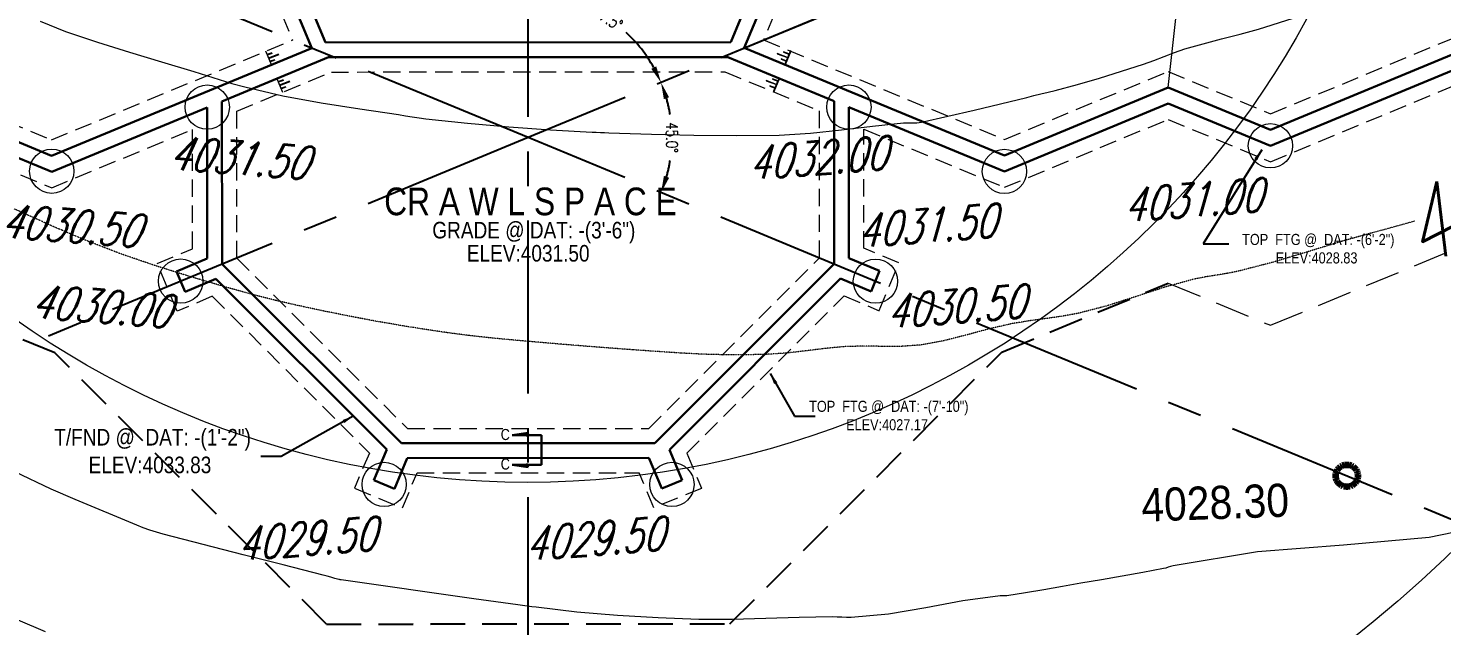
# Model space of a CAD drawing. Header units: inches. Extents: x 2775 to 17527, y 515 to 14737.
# Drawn here: x 8597 to 9363, y 2560 to 2884 of the extents above; entities that cross this region are included whole.
import ezdxf
from ezdxf.enums import TextEntityAlignment as Align

# ---------------------------------------------------------------- set-up
doc = ezdxf.new("R2010")
doc.units = ezdxf.units.IN
doc.header["$LTSCALE"] = 0.5
doc.header["$MEASUREMENT"] = 0
doc.header["$PDMODE"] = 1
doc.linetypes.add('CENTER', pattern=[2, 1.25, -0.25, 0.25, -0.25])
doc.linetypes.add('HIDDEN', pattern=[0.375, 0.25, -0.125])
doc.layers.get('Defpoints').update_dxf_attribs({"linetype": 'CONTINUOUS'})
for name, color, linetype, lineweight in [('ARCHENT RD', 3, 'CENTER', 20), ('BALCONY', 7, 'CONTINUOUS', 20), ('CONTROL', 6, 'CENTER', 25), ('FOOTING', 7, 'HIDDEN', 20), ('FOOTING TEXT', 7, 'CONTINUOUS', 9), ('FOUNDATION', 7, 'CONTINUOUS', 30), ('LAYOUT', 6, 'CENTER', 25), ('Object', 4, 'CONTINUOUS', 30), ('VX-TOPO-MAJR', 1, 'HIDDEN', 20), ('VX-TOPO-MINR', 7, 'CONTINUOUS', 5)]:
    doc.layers.add(name, color=color, linetype=linetype, lineweight=lineweight)
doc.layers.add('FOUNDATION TEXT', color=7, linetype='CONTINUOUS')
doc.layers.add('TEXT', color=7, linetype='CONTINUOUS')
doc.styles.add('ARCHENT', font='technical.ttf', dxfattribs={"height": 6})
doc.styles.add('BEI', font='romans.shx', dxfattribs={"width": 0.75})
doc.styles.add('EXIST', font='romans.shx', dxfattribs={"width": 0.75, "oblique": 20, "height": 12})
doc.styles.add('SPHAND', font='SPHAND', dxfattribs={"bigfont": 'SPHAND'})
doc.dimstyles.new('ARCHENTLTD', dxfattribs={"dimtxt": 12, "dimasz": 6, "dimexe": 9, "dimexo": 3, "dimgap": 1, "dimtad": 0, "dimdec": 3, "dimzin": 1, "dimdsep": 46, "dimlunit": 4, "dimtxsty": 'ARCHENT', "dimcen": 6, "dimadec": 3, "dimazin": 0, "dimtfac": 1, "dimtdec": 3, "dimtofl": 0, "dimtmove": 0, "dimatfit": 3, "dimfxl": 1, "dimfrac": 2, "dimtolj": 1, "dimtzin": 0, "dimarcsym": 0})
doc.dimstyles.get("Standard").update_dxf_attribs({"dimscale": 50, "dimtxt": 0.18, "dimasz": 0.18, "dimexe": 0.18, "dimexo": 0.0625, "dimgap": 0.09, "dimtad": 0, "dimtoh": 1, "dimzin": 0, "dimdsep": 46, "dimtxsty": 'BEI', "dimcen": 0.09, "dimclrd": 256, "dimclre": 256, "dimclrt": 256, "dimadec": 1, "dimazin": 0, "dimtfac": 1, "dimtofl": 0, "dimtmove": 0, "dimatfit": 3, "dimfxl": 1, "dimtolj": 1, "dimtzin": 0, "dimlwd": -1, "dimlwe": -1, "dimarcsym": 0})

# ---------------------------------------------------------------- blocks, each defined once
blk = doc.blocks.new('*D20')
at = {"layer": 'Defpoints', "color": 0, "lineweight": 20, "ltscale": 50}
for p in [(6836, 3664.75, -44590.32), (10029.33, 3306.13, -44590.32), (8945.49, 2814.56), (10029.33, 2344.7, -44590.32), (7516.36, 2264.17, -44590.32)]:
    blk.add_point(p, dxfattribs=at)
at = {"layer": 'LAYOUT', "ltscale": 50}
for start, end in [(9.28358, 15.90248), (344.15887, 350.77777)]:
    blk.add_arc((8868.19, 2824.69), 77.96, start, end, dxfattribs=at)
at = {"layer": 'LAYOUT', "lineweight": 20, "ltscale": 50}
for points in [[(8941.75, 2845.56), (8944.58, 2846.54), (8940.21, 2854.55)], [(8944.61, 2802.91), (8941.77, 2803.9), (8940.24, 2794.9)]]:
    blk.add_solid(points, dxfattribs=at)
at = {"layer": 'LAYOUT', "color": 6, "ltscale": 50, "insert": (8946.15, 2824.73), "char_height": 6.25, "attachment_point": 5, "rotation": 270.03067, "style": 'BEI'}
blk.add_mtext('\\A1;45.0°', dxfattribs=at)
blk = doc.blocks.new('*D21')
at = {"layer": 'Defpoints', "color": 0, "lineweight": 20, "ltscale": 50}
for p in [(8868.24, 3932.02, -44590.32), (10029.59, 3306.24, -44590.32), (8923.35, 2879.75), (7516.61, 2264.28, -44590.32), (8868.54, 2086, -44590.32)]:
    blk.add_point(p, dxfattribs=at)
at = {"layer": 'LAYOUT', "ltscale": 50}
for start, end in [(65.46387, 83.37048), (29.15928, 47.06589)]:
    blk.add_arc((8868.42, 2824.78), 77.72, start, end, dxfattribs=at)
at = {"layer": 'LAYOUT', "lineweight": 20, "ltscale": 50}
for points in [[(8877.3, 2900.48), (8877.47, 2903.48), (8868.4, 2902.5)], [(8937.63, 2863.3), (8934.93, 2861.99), (8940.21, 2854.55)]]:
    blk.add_solid(points, dxfattribs=at)
at = {"layer": 'LAYOUT', "color": 6, "lineweight": 9, "ltscale": 50, "insert": (8911.58, 2889.41), "char_height": 6.25, "attachment_point": 5, "rotation": 326.26488, "style": 'BEI'}
blk.add_mtext('\\A1;67.5°', dxfattribs=at)

msp = doc.modelspace()

# ---------------------------------------------------------------- linework, layer by layer
at = {"layer": 'ARCHENT RD', "linetype": 'Continuous'}
for centre in [(8694.377, 2841.2446), (9041.9947, 2841.211), (9270.3663, 2820.2555), (8610.1136, 2806.4244), (9126.2513, 2806.3745), (8679.9769, 2746.8588), (9056.3766, 2746.8224), (8790.2205, 2636.5409), (8946.1337, 2636.5565)]:
    msp.add_circle(centre, 12.0002, dxfattribs=at)
at = {"layer": 'BALCONY', "color": 3, "linetype": 'HIDDEN', "lineweight": 25, "ltscale": 150}
for p, q in [((8611.8065, 2707.8796), (8355.8492, 2813.8217)), ((9124.8389, 2708.3441), (9214.989, 2745.761)), ((8759.0072, 2560.8226), (8611.8065, 2707.8796)), ((8977.5682, 2560.9294), (9124.8389, 2708.3441)), ((8759.0072, 2560.8226), (8977.5682, 2560.9294)), ((8759.0393, 2560.8093), (8977.6003, 2560.9161))]:
    msp.add_line(p, q, dxfattribs=at)
at = {"layer": 'BALCONY', "color": 3, "linetype": 'HIDDEN', "lineweight": 20, "ltscale": 150}
for p, q in [((9270.4207, 2722.8461), (9475.0983, 2807.7255)), ((9214.989, 2745.761), (9270.4207, 2722.8461))]:
    msp.add_line(p, q, dxfattribs=at)
at = {"layer": 'FOOTING', "ltscale": 75}
for p, q in [((8686.4734, 3008.0001), (8740.5715, 2877.5132)), ((9049.9195, 3008.3001), (8995.7925, 2877.6272)), ((9270.3567, 2837.5728), (9393.8649, 2888.7914)), ((8610.0704, 2823.4339), (8740.5715, 2877.5132)), ((8995.7925, 2877.6272), (9126.241, 2823.6924)), ((9270.371, 2811.5968), (9412.1619, 2870.3973)), ((8710.3253, 2839.0001), (8761.6045, 2860.2501)), ((8761.6045, 2860.2501), (8974.7313, 2860.3646)), ((8974.7313, 2860.3646), (9025.9957, 2839.1691)), ((9126.2382, 2823.6924), (9214.9064, 2860.4943)), ((9214.9087, 2860.4943), (9270.3564, 2837.5728)), ((8533.5725, 2854.9983), (8610.0625, 2823.4339)), ((8515.2257, 2836.6061), (8610.0897, 2797.4595)), ((8710.3643, 2759.2515), (8710.3253, 2839.0001)), ((9026.0346, 2759.4245), (9025.9957, 2839.1691)), ((9126.2586, 2797.7158), (9214.9272, 2834.5178)), ((9214.9248, 2834.5178), (9270.3713, 2811.5968)), ((8610.0818, 2797.4595), (8686.3302, 2829.0566)), ((8686.3618, 2764.3907), (8686.3302, 2829.0566)), ((9050.0321, 2764.6225), (9050.0005, 2829.2441)), ((9050.0005, 2829.2441), (9126.2558, 2797.7158)), ((9069.1139, 2756.6889), (9050.0321, 2764.6225)), ((8667.2832, 2756.4281), (8686.3618, 2764.3907)), ((8710.3643, 2759.2515), (8802.8629, 2666.8432)), ((8933.6064, 2666.9071), (9026.0355, 2759.4266)), ((8678.0849, 2730.588), (8667.2798, 2756.4198)), ((9058.4594, 2730.8326), (9069.0947, 2756.7351)), ((8697.093, 2738.5853), (8678.1205, 2730.5735)), ((8697.093, 2738.5853), (8782.1981, 2653.5633)), ((8954.1718, 2653.5349), (9039.3501, 2738.7965)), ((9039.3501, 2738.7965), (9058.3694, 2730.7954)), ((8802.8608, 2666.8441), (8933.6084, 2666.908)), ((8782.1981, 2653.5633), (8774.2048, 2634.583)), ((8954.1718, 2653.5349), (8962.1739, 2634.5442)), ((8800.07, 2623.771), (8808.0095, 2642.8466)), ((8808.0095, 2642.8466), (8928.3239, 2642.9054)), ((8936.2626, 2623.8423), (8928.3239, 2642.9054)), ((8774.2194, 2634.5474), (8800.0618, 2623.7676)), ((8962.114, 2634.3998), (8936.1621, 2623.8843))]:
    msp.add_line(p, q, dxfattribs=at)
at = {"layer": 'FOOTING', "lineweight": 9, "ltscale": 75}
for p, q in [((8725.9653, 2871.6774), (8728.9997, 2864.2752)), ((9010.2949, 2871.9031), (9007.2473, 2864.5064)), ((8726.135, 2871.332), (8729.1694, 2863.9298)), ((8726.7957, 2869.8547), (8729.6133, 2870.8849)), ((8726.9654, 2869.5093), (8729.783, 2870.5395)), ((8727.4825, 2867.9763), (8733.1177, 2870.0367)), ((8727.6522, 2867.6309), (8733.2874, 2869.6913)), ((8728.1693, 2866.098), (8730.9869, 2867.1281)), ((8728.339, 2865.7525), (8731.1566, 2866.7827)), ((9008.7711, 2868.2048), (9003.1397, 2870.2752)), ((9008.9408, 2867.8593), (9003.3094, 2869.9298)), ((9008.081, 2866.3276), (9005.2653, 2867.3628)), ((9008.2507, 2865.9822), (9005.435, 2867.0174)), ((9009.4613, 2870.0819), (9006.6455, 2871.1171)), ((9009.631, 2869.7365), (9006.8152, 2870.7717)), ((9010.4646, 2871.5577), (9007.417, 2864.161)), ((8731.9711, 2857.0183), (8735.0055, 2849.6161)), ((8732.1408, 2856.6729), (8735.1751, 2849.2707)), ((9003.4293, 2855.4335), (9000.6136, 2856.4688)), ((9004.263, 2857.2548), (9001.2153, 2849.858)), ((9004.4326, 2856.9094), (9001.385, 2849.5126)), ((8732.8015, 2855.1956), (8735.6191, 2856.2258)), ((8732.9712, 2854.8502), (8735.7888, 2855.8803)), ((8733.4883, 2853.3172), (8739.1234, 2855.3775)), ((8733.658, 2852.9718), (8739.2931, 2855.0321)), ((8734.175, 2851.4388), (8736.9926, 2852.469)), ((8734.3447, 2851.0934), (8737.1623, 2852.1236)), ((9002.7391, 2853.5564), (8997.1077, 2855.6268)), ((9002.9088, 2853.211), (8997.2774, 2855.2814)), ((9002.049, 2851.6792), (8999.2333, 2852.7144)), ((9002.2187, 2851.3338), (8999.403, 2852.369)), ((9003.599, 2855.0881), (9000.7832, 2856.1233))]:
    msp.add_line(p, q, dxfattribs=at)
at = {"layer": 'FOOTING TEXT', "linetype": 'Continuous', "lineweight": 30, "ltscale": 25}
for p, q in [((8859.4989, 2663.1805), (8868.1456, 2664.4576)), ((8859.4989, 2663.1805), (8875.5019, 2663.1832)), ((8868.1456, 2664.4576), (8867.117, 2662.4841)), ((8875.5046, 2647.1801), (8875.5019, 2663.1832)), ((8875.5046, 2647.1801), (8859.5016, 2647.1774)), ((8859.5079, 2647.1647), (8868.1561, 2645.8974)), ((8868.1561, 2645.8974), (8867.1253, 2647.8697))]:
    msp.add_line(p, q, dxfattribs=at)
at = {"layer": 'FOUNDATION', "ltscale": 50}
for p, q in [((8692.5928, 3014.1288), (8751.0259, 2873.1858)), ((8702.0292, 3012.2569), (8758.4165, 2876.2484)), ((9034.2619, 3012.3092), (8977.952, 2876.3664)), ((9043.7952, 3014.4195), (8985.338, 2873.2929)), ((8758.4165, 2876.2484), (8977.952, 2876.3664)), ((8760.0105, 2868.2493), (8976.3178, 2868.3655)), ((8694.3644, 2759.0618), (8694.3243, 2841.0291)), ((8702.3659, 2755.9339), (8702.3227, 2844.3436)), ((9034.0363, 2756.116), (9033.9931, 2844.5193)), ((9042.0347, 2759.2836), (9041.9947, 2841.211))]:
    msp.add_line(p, q, dxfattribs=at)
at = {"layer": 'FOUNDATION', "ltscale": 75}
for p, q in [((9270.3614, 2828.9141), (9399.9892, 2882.6705)), ((8610.0729, 2814.7752), (8751.0259, 2873.1858)), ((8985.338, 2873.2929), (9126.2455, 2815.0338)), ((9270.3663, 2820.2555), (9406.0375, 2876.5181)), ((8702.3227, 2844.3436), (8760.0105, 2868.2493)), ((8976.3178, 2868.3655), (9033.9931, 2844.5193)), ((8527.4588, 2848.8667), (8610.0729, 2814.7752)), ((9126.2455, 2815.0338), (9214.9137, 2851.8356)), ((9214.9137, 2851.8356), (9270.3614, 2828.9141)), ((8521.3394, 2842.7376), (8610.0793, 2806.1182)), ((8610.0793, 2806.1182), (8694.3243, 2841.0291)), ((9041.9947, 2841.211), (9126.2513, 2806.3745)), ((9126.2513, 2806.3745), (9214.9199, 2843.1764)), ((9214.9199, 2843.1764), (9270.3663, 2820.2555)), ((8702.3659, 2755.9339), (8799.5523, 2658.8425)), ((8936.9248, 2658.9096), (9034.0363, 2756.116)), ((8698.9393, 2748.049), (8791.66, 2655.4188)), ((8944.7113, 2655.3844), (9037.493, 2748.2569)), ((8799.5523, 2658.8425), (8936.9248, 2658.9096)), ((8802.6728, 2650.844), (8933.6572, 2650.908))]:
    msp.add_line(p, q, dxfattribs=at)
at = {"layer": 'FOUNDATION', "ltscale": 1.5}
for p, q in [((8677.7473, 2752.1265), (8694.3644, 2759.0618)), ((9058.6557, 2752.3732), (9042.0347, 2759.2836)), ((8682.3781, 2741.0555), (8677.7473, 2752.1265)), ((9054.0975, 2741.2716), (9058.6557, 2752.3732)), ((8698.9393, 2748.049), (8682.3781, 2741.0555)), ((9037.493, 2748.2569), (9054.0975, 2741.2716)), ((8791.66, 2655.4188), (8784.6827, 2638.8509)), ((8795.7582, 2634.2309), (8802.6728, 2650.844)), ((8940.5723, 2634.303), (8933.6572, 2650.908)), ((8944.7113, 2655.3844), (8951.6952, 2638.81)), ((8784.6827, 2638.8509), (8795.7582, 2634.2309)), ((8951.6952, 2638.81), (8940.5723, 2634.303))]:
    msp.add_line(p, q, dxfattribs=at)
at = {"layer": 'LAYOUT', "color": 6, "ltscale": 150}
for p, q in [((8868.2786, 2085.8929), (8867.9779, 3931.9149)), ((8868.1903, 2824.6876), (6932.6817, 3626.0485)), ((8868.1903, 2824.6869), (6932.6817, 3626.0479)), ((10029.3272, 3305.87), (8868.1582, 2824.6742)), ((10029.3272, 3305.8694), (8868.1582, 2824.6736)), ((8868.1582, 2824.6742), (7515.9966, 2264.3299)), ((8868.1582, 2824.6736), (7515.9966, 2264.3293)), ((10029.3272, 2343.9407), (8868.1903, 2824.6876)), ((10029.3272, 2343.94), (8868.1903, 2824.6869))]:
    msp.add_line(p, q, dxfattribs=at)
at = {"layer": 'LAYOUT', "color": 30, "lineweight": 106, "ltscale": 150}
msp.add_circle((9311.7488, 2641.2299), 6.0001, dxfattribs=at)
at = {"layer": 'Object', "color": 20, "lineweight": 20, "ltscale": 50}
for p, q in [((8758.4165, 2876.2484), (8376.9165, 3796.1803)), ((9214.9137, 2851.8356), (9279.0341, 3433.2265))]:
    msp.add_line(p, q, dxfattribs=at)
for centre, radius in [((8868.1181, 3117.6367), 720), ((8867.9105, 3117.6367), 480)]:
    msp.add_circle(centre, radius, dxfattribs=at)
at = {"layer": 'VX-TOPO-MAJR'}
msp.add_lwpolyline([(9348.4266, 2779.3272), (9309.4681, 2768.5494), (9290.5198, 2762.727), (9271.5393, 2757.0162), (9252.3929, 2752.0811), (9246.5645, 2750.944), (9240.6886, 2749.9991), (9234.8136, 2749.0485), (9228.9879, 2747.8943), (9213.2077, 2743.5824), (9197.6103, 2738.4921), (9181.995, 2733.4661), (9166.1614, 2729.3469), (9157.3021, 2727.7415), (9148.3747, 2726.4656), (9139.4415, 2725.2444), (9130.5642, 2723.8033), (9118.1373, 2720.9829), (9105.7892, 2717.6399), (9093.4085, 2714.4724), (9080.8834, 2712.1786), (9070.4864, 2711.4264), (9060.0251, 2711.4259), (9049.5474, 2711.5695), (9039.101, 2711.2497), (9028.7428, 2710.2428), (9018.402, 2708.9694), (9008.0543, 2707.7961), (8997.675, 2707.09), (8985.9563, 2706.8342), (8974.234, 2706.8609), (8962.5118, 2707.1782), (8950.7932, 2707.7945), (8937.8345, 2708.6635), (8924.892, 2709.5739), (8911.9576, 2710.5326), (8899.023, 2711.5467), (8886.1075, 2712.6031), (8873.1978, 2713.6989), (8860.2927, 2714.851), (8847.3909, 2716.0766), (8835.8715, 2717.3498), (8824.3837, 2718.8632), (8812.9177, 2720.5602), (8801.4641, 2722.3841), (8786.1698, 2725.0129), (8770.9305, 2727.8822), (8755.7323, 2730.9697), (8740.5615, 2734.2529), (8731.7715, 2736.2934), (8723.0257, 2738.4825), (8714.3134, 2740.8065), (8705.6236, 2743.2517), (8685.9456, 2749.0278), (8666.3876, 2755.1378), (8647.0223, 2761.7926), (8627.9223, 2769.2031), (8621.1035, 2772.0695), (8614.3162, 2774.994), (8607.5553, 2777.973), (8600.8154, 2781.0029), (8589.7601, 2786.038)], dxfattribs=at)
at = {"layer": 'VX-TOPO-MINR'}
for points in [[(8603.8943, 2887.7438), (8617.5921, 2882.2954), (8634.8383, 2876.4517), (8652.205, 2871.0154), (8669.6301, 2865.7692), (8687.0516, 2860.4956), (8693.9432, 2858.348), (8700.8313, 2856.1983), (8707.7399, 2854.1083), (8714.6932, 2852.1396), (8735.307, 2847.31), (8756.1327, 2843.5442), (8777.0681, 2840.3258), (8798.0113, 2837.1383), (8801.7216, 2836.5437), (8805.4321, 2835.9627), (8809.1482, 2835.4183), (8812.8754, 2834.9338), (8835.3311, 2832.4977), (8857.8165, 2830.515), (8880.3304, 2828.9193), (8902.8711, 2827.6444), (8905.1169, 2827.5396), (8907.3625, 2827.4493), (8909.6088, 2827.3693), (8911.8564, 2827.2958), (8934.9591, 2826.6015), (8958.0546, 2826.0749), (8981.1517, 2825.8446), (9004.2596, 2826.0392), (9021.1386, 2827.0138), (9037.958, 2828.8581), (9054.7614, 2830.9405), (9071.5921, 2832.6297), (9074.0197, 2832.6931), (9076.4564, 2832.6457), (9078.8841, 2832.6828), (9081.2851, 2832.9996), (9095.6221, 2836.2376), (9109.8787, 2839.6057), (9124.0997, 2843.044), (9138.33, 2846.4923), (9142.1964, 2847.4229), (9146.0621, 2848.3543), (9149.9265, 2849.2905), (9153.7892, 2850.2355), (9165.8395, 2853.4134), (9177.8015, 2856.915), (9189.7027, 2860.632), (9201.5704, 2864.456), (9207.1971, 2866.4561), (9212.7585, 2868.6421), (9218.3233, 2870.8143), (9223.9605, 2872.773), (9233.885, 2875.6151), (9243.897, 2878.1641), (9253.9086, 2880.7162), (9263.8316, 2883.5678), (9282.5928, 2889.5358)], [(8609.8268, 2634.0608), (8590.0323, 2643.3504)], [(9401.967, 2617.1985), (9356.3814, 2607.7483), (9309.8646, 2603.573), (9263.3066, 2600.0048), (9217.5969, 2592.3762), (9216.3073, 2592.0098), (9215.0262, 2591.6001), (9213.7398, 2591.2098), (9212.4344, 2590.902), (9201.266, 2588.8487), (9190.0898, 2586.8386), (9178.9064, 2584.8603), (9167.7163, 2582.9026), (9157.6899, 2581.1613), (9147.6624, 2579.4459), (9137.6276, 2577.776), (9127.5791, 2576.1707), (9126.6625, 2576.0925), (9125.7388, 2576.0982), (9124.8136, 2576.1221), (9123.8923, 2576.0987), (9103.6904, 2573.4726), (9083.5856, 2569.6389), (9063.4647, 2566.0866), (9043.2146, 2564.3044), (9040.6952, 2564.3393), (9038.1742, 2564.4804), (9035.6536, 2564.6343), (9033.1356, 2564.7073), (9015.0502, 2564.3936), (8996.9429, 2563.7417), (8978.8244, 2563.2128), (8960.7054, 2563.2677), (8938.6306, 2564.1005), (8916.583, 2565.4307), (8894.5828, 2567.3365), (8872.6498, 2569.8959), (8870.1522, 2570.2304), (8867.6558, 2570.5688), (8865.16, 2570.9106), (8862.6644, 2571.2549), (8838.7328, 2574.566), (8814.8059, 2577.8966), (8790.8857, 2581.2825), (8766.9742, 2584.7591), (8766.6323, 2584.8164), (8766.2924, 2584.8852), (8765.9544, 2584.9631), (8765.618, 2585.0477), (8763.4937, 2585.6031), (8761.3708, 2586.1634), (8759.2483, 2586.7243), (8757.1249, 2587.2815), (8735.4553, 2592.8856), (8713.7719, 2598.438), (8692.0882, 2603.9954), (8670.4174, 2609.6144), (8666.8042, 2610.6211), (8663.2248, 2611.7453), (8659.6854, 2612.9919), (8656.1922, 2614.3655), (8622.8937, 2628.4036), (8609.8268, 2634.0608)], [(8606.7827, 2556.6194), (8578.291, 2568.6996)]]:
    msp.add_lwpolyline(points, dxfattribs=at)

# ---------------------------------------------------------------- texts
at = {"layer": 'CONTROL', "color": 6, "style": 'SPHAND', "width": 0.92}
msp.add_text('4028.30', height=17.99928, rotation=2.035524, dxfattribs=at).set_placement((9200.7346, 2616.3017, -4026.6127))
at = {"layer": 'FOOTING TEXT', "ltscale": 50, "char_height": 6, "attachment_point": 5, "style": 'ARCHENT'}
for s, insert in [(' TOP  FTG @  DAT: -(6\'-2") \\PELEV:4028.83', (9295.3391, 2764.3865)), (' TOP  FTG @  DAT: -(7\'-10") \\PELEV:4027.17', (9062.6639, 2673.8734))]:
    msp.add_mtext(s, dxfattribs=dict(at, insert=insert))
at = {"layer": 'FOUNDATION TEXT', "ltscale": 50, "attachment_point": 5, "style": 'ARCHENT'}
for s, insert, char_height in [('CR A W L S P A C E', (8869.4851, 2789.9623), 15), (' GRADE @ DAT: -(3\'-6")', (8869.8656, 2773.1238), 9), (' ELEV:4031.50', (8866.8186, 2761.8581), 9)]:
    msp.add_mtext(s, dxfattribs=dict(at, insert=insert, char_height=char_height))
at = {"layer": 'FOUNDATION TEXT', "ltscale": 50, "insert": (8663.3291, 2654.5844), "char_height": 9, "attachment_point": 5, "rotation": 359.9875, "style": 'ARCHENT'}
msp.add_mtext(' T/FND @  DAT: -(1\'-2") \\PELEV:4033.83', dxfattribs=at)
at = {"layer": 'FOUNDATION TEXT', "lineweight": 30, "ltscale": 50, "char_height": 6, "attachment_point": 5, "rotation": 0.01939, "style": 'ARCHENT'}
for insert in [(8855.832, 2663.5808), (8855.8347, 2647.5777)]:
    msp.add_mtext('C', dxfattribs=dict(at, insert=insert))
at = {"layer": 'TEXT', "style": 'EXIST', "oblique": 20, "width": 0.75}
msp.add_text('4030', height=38.40068, rotation=27.0299434, dxfattribs=at).set_placement((9386.4179, 2792.5358, 3770.4713), align=Align.MIDDLE_CENTER)
at = {"layer": 'TEXT', "color": 3, "char_height": 18, "style": 'EXIST'}
for s, insert, attachment_point, rotation in [('4031.50', (8749.623, 2819.815), 3, 355.6216667), ('4032.00', (8986.7446, 2819.792), 1, 4.3672222), ('4031.00', (9189.9607, 2796.9445), 1, 4.3672222), ('4030.50', (8658.5005, 2782.955), 3, 355.6216667), ('4031.50', (9045.8458, 2783.0635), 1, 4.3672222), ('4030.00', (8674.8431, 2739.2989), 3, 355.6216667), ('4030.50', (9061.5089, 2739.2615), 1, 4.3672222), ('4029.50', (8709.8149, 2613.2299), 1, 4.3672222), ('4029.50', (8865.7282, 2613.2455), 1, 4.3672222)]:
    msp.add_mtext(s, dxfattribs=dict(at, insert=insert, attachment_point=attachment_point, rotation=rotation))

# ---------------------------------------------------------------- dimensions: what is measured, and where the dimension line sits
at = {"layer": 'LAYOUT', "color": 6, "lineweight": 9, "ltscale": 150}
dim = msp.add_angular_dim_2l(base=(8923.3541, 2879.7513), line1=((8868.5364, 2085.9998, -44590.3909), (8868.2357, 3932.0218, -44590.3909)), line2=((10029.585, 3306.2382, -44590.3909), (7516.6132, 2264.2814, -44590.3909)), dimstyle='Standard', override={"dimtxt": 0.125, "dimclrd": 256, "dimclre": 256, "dimclrt": 6}, dxfattribs=at)
dim.commit()
dim.dimension.update_dxf_attribs({"geometry": '*D21', "text_midpoint": (8911.5764, 2889.4115, -0.0698)})
at = {"layer": 'LAYOUT', "color": 6, "ltscale": 150}
dim = msp.add_angular_dim_2l(base=(8945.4906, 2814.5571), line1=((10029.3272, 3306.1313, -44590.3909), (7516.3554, 2264.1745, -44590.3909)), line2=((10029.3272, 2344.6995, -44590.3909), (6835.9988, 3664.7484, -44590.3909)), dimstyle='Standard', override={"dimtxt": 0.125, "dimclrd": 256, "dimclre": 256, "dimclrt": 6}, dxfattribs=at)
dim.commit()
dim.dimension.update_dxf_attribs({"geometry": '*D20', "text_midpoint": (8946.1516, 2824.729, -0.0698)})

# ---------------------------------------------------------------- leaders
at = {"layer": 'FOOTING TEXT', "ltscale": 10}
for points in [[(9265.6499, 2818.0966), (9233.9421, 2767.0515), (9247.7396, 2767.0515)], [(8999.3142, 2696.7281), (9012.5399, 2673.6557), (9023.6528, 2673.6557)]]:
    msp.add_leader(points, dimstyle='ARCHENTLTD', override={"dimgap": 1, "dimtad": 0}, dxfattribs=at)
at = {"layer": 'FOUNDATION TEXT', "lineweight": 9, "ltscale": 10}
msp.add_leader([(8773.397, 2673.5879), (8734.352, 2651.6709), (8723.4268, 2651.6733)], dimstyle='ARCHENTLTD', override={"dimgap": 1, "dimtad": 0}, dxfattribs=at)

doc.saveas('drawing.dxf')
